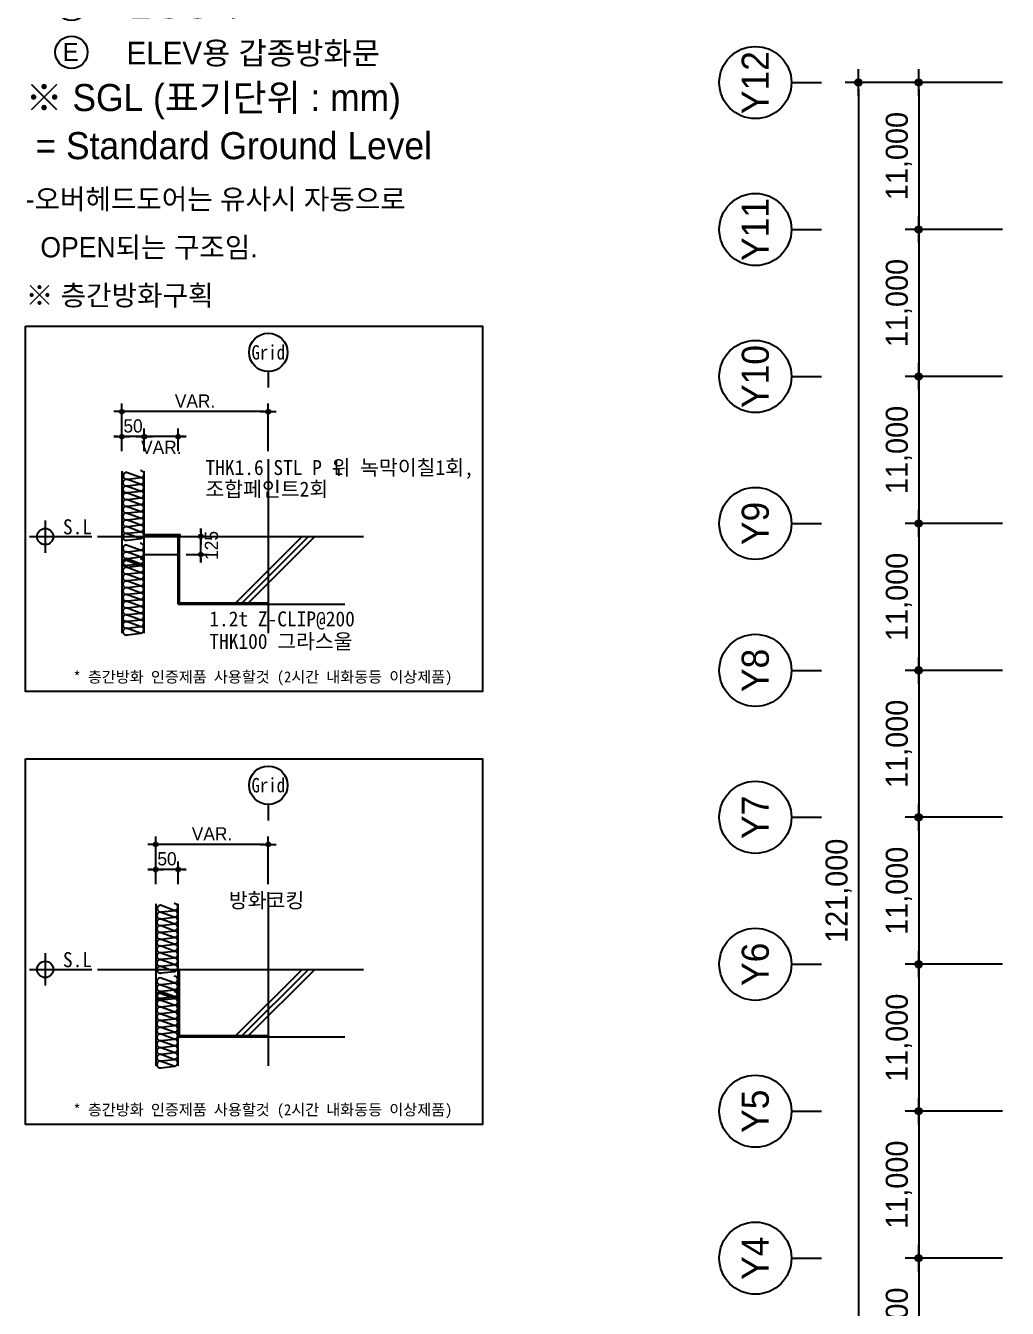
# Model space of a CAD drawing. Header units: millimetres. Extents: x 252828975 to 254701257, y 504285920 to 504535855.
# Drawn here: x 253911057 to 253984534, y 504379821 to 504475838 of the extents above; entities that cross this region are included whole.
import ezdxf
from ezdxf.enums import TextEntityAlignment as Align

# ---------------------------------------------------------------- set-up
doc = ezdxf.new("R2010")
doc.units = ezdxf.units.MM
doc.set_wipeout_variables(frame=1)
for name, color, linetype in [('4A.TEC DIM', 7, 'Continuous'), ('4A.TEC TEXT', 7, 'Continuous'), ('4A.TEC TEXT 2', 3, 'Continuous'), ('4A.TEC 심볼', 7, 'Continuous'), ('7ELE', 7, 'Continuous'), ('A-TEXT-3', 3, 'Continuous'), ('ALM', 4, 'Continuous'), ('AL몰딩', 4, 'Continuous'), ('COL', 8, 'Continuous'), ('DETL', 9, 'Continuous'), ('DIM', 7, 'Continuous'), ('ELE3', 8, 'Continuous'), ('GRID', 1, 'Continuous'), ('INSU', 8, 'Continuous'), ('SY', 1, 'Continuous'), ('SYMB', 7, 'Continuous'), ('WAL', 3, 'Continuous')]:
    doc.layers.add(name, color=color, linetype=linetype)
doc.styles.add('1', font='')
doc.styles.add('GHS', font='malgun.ttf')
doc.styles.add('나눔고딕', font='')
doc.styles.add('돋움', font='')
doc.styles.add('울릉도L', font='')
doc.styles.get('1').set_extended_font_data('DotumChe')
doc.styles.get('나눔고딕').set_extended_font_data('Dotum')
doc.styles.get('돋움').set_extended_font_data('Dotum')
doc.styles.get('울릉도L').set_extended_font_data('Dotum')
doc.dimstyles.new('DIM_200(외부치수)', dxfattribs={"dimscale": 200, "dimtxt": 3.3, "dimasz": 1, "dimexe": 2, "dimexo": 2, "dimgap": 1, "dimtad": 1, "dimdec": 0, "dimdsep": 46, "dimlunit": 6, "dimtxsty": '돋움', "dimblk1": 'DIMDOT', "dimblk2": 'DIMDOT', "dimsah": 1, "dimcen": 2.5, "dimdle": 1.5, "dimclrd": 1, "dimclre": 7, "dimclrt": 2, "dimadec": 0, "dimazin": 0, "dimtfac": 1, "dimtdec": 0, "dimtix": 1, "dimtmove": 2, "dimatfit": 3, "dimldrblk": 'DIMDOT', "dimfxl": 1, "dimtvp": 1, "dimtolj": 1, "dimtzin": 0, "dimarcsym": 0})
doc.dimstyles.new('DIM_600(외부치수)', dxfattribs={"dimscale": 400, "dimtxt": 3.3, "dimasz": 1, "dimexe": 2, "dimexo": 2, "dimgap": 1, "dimtad": 1, "dimdec": 0, "dimdsep": 46, "dimlunit": 6, "dimtxsty": '나눔고딕', "dimblk1": 'DIMDOT', "dimblk2": 'DIMDOT', "dimsah": 1, "dimcen": 2.5, "dimdle": 1.5, "dimclrd": 8, "dimclre": 8, "dimclrt": 3, "dimadec": 0, "dimazin": 0, "dimtfac": 1, "dimtdec": 0, "dimtix": 1, "dimtmove": 2, "dimatfit": 3, "dimldrblk": 'DIMDOT', "dimfxl": 1, "dimtvp": 1, "dimtolj": 1, "dimtzin": 0, "dimarcsym": 0})

# ---------------------------------------------------------------- blocks, each defined once
blk = doc.blocks.new('ccs122')
at = {"layer": '4A.TEC 심볼'}
blk.add_line((0, 8), (0, 3), dxfattribs=at)
blk.add_circle((0, 14), 6, dxfattribs=at)
at = {"layer": '4A.TEC TEXT 2', "color": 3, "style": 'GHS'}
blk.add_attdef('NO', text='', height=4.5, dxfattribs=at).set_placement((-0.01, 14.02), align=Align.MIDDLE_CENTER)
blk = doc.blocks.new('DIMDOT')
at = {"color": 0}
blk.add_line((-2, 0), (2, 0), dxfattribs=at)
for radius in [0.5, 0.25]:
    blk.add_circle((0, 0), radius, dxfattribs=at)
blk = doc.blocks.new('*D111')
at = {"layer": '4A.TEC DIM', "color": 8, "lineweight": -2, "transparency": 16777216}
for p, q in [((97105, -136937), (89832, -136937)), ((90832, -137437), (90832, -147437)), ((97105, -147937), (89832, -147937))]:
    blk.add_line(p, q, dxfattribs=at)
at = {"layer": 'Defpoints', "color": 0, "transparency": 16777216}
for p in [(98105, -136937), (90832, -147937), (98105, -147937)]:
    blk.add_point(p, dxfattribs=at)
at = {"layer": '4A.TEC DIM', "color": 8, "lineweight": -2, "transparency": 16777216, "xscale": 500, "yscale": 500, "zscale": 500}
for p, rotation in [((90832, -136937), 90), ((90832, -147937), 270)]:
    blk.add_blockref('DIMDOT', p, dxfattribs=dict(at, rotation=rotation))
at = {"layer": '4A.TEC DIM', "color": 3, "transparency": 16777216, "insert": (89347, -142437), "char_height": 1650, "attachment_point": 5, "rotation": 90, "style": '나눔고딕'}
blk.add_mtext('\\A1;11,000', dxfattribs=at)
blk = doc.blocks.new('*D112')
at = {"layer": '4A.TEC DIM', "color": 8, "lineweight": -2, "transparency": 16777216}
for p, q in [((97105, -92937), (85320, -92937)), ((86320, -93437), (86320, -213437)), ((97105, -213937), (85320, -213937))]:
    blk.add_line(p, q, dxfattribs=at)
at = {"layer": 'Defpoints', "color": 0, "transparency": 16777216}
for p in [(98105, -92937), (86320, -213937), (98105, -213937)]:
    blk.add_point(p, dxfattribs=at)
at = {"layer": '4A.TEC DIM', "color": 8, "lineweight": -2, "transparency": 16777216, "xscale": 500, "yscale": 500, "zscale": 500}
for p, rotation in [((86320, -92937), 90), ((86320, -213937), 270)]:
    blk.add_blockref('DIMDOT', p, dxfattribs=dict(at, rotation=rotation))
at = {"layer": '4A.TEC DIM', "color": 3, "transparency": 16777216, "insert": (84835, -153437), "char_height": 1650, "attachment_point": 5, "rotation": 90, "style": '나눔고딕'}
blk.add_mtext('\\A1;121,000', dxfattribs=at)
blk = doc.blocks.new('*D115')
at = {"layer": '4A.TEC DIM', "color": 8, "lineweight": -2, "transparency": 16777216}
for p, q in [((97105, -180937), (89832, -180937)), ((90832, -181437), (90832, -191437)), ((97105, -191937), (89832, -191937))]:
    blk.add_line(p, q, dxfattribs=at)
at = {"layer": 'Defpoints', "color": 0, "transparency": 16777216}
for p in [(98105, -180937), (90832, -191937), (98105, -191937)]:
    blk.add_point(p, dxfattribs=at)
at = {"layer": '4A.TEC DIM', "color": 8, "lineweight": -2, "transparency": 16777216, "xscale": 500, "yscale": 500, "zscale": 500}
for p, rotation in [((90832, -180937), 90), ((90832, -191937), 270)]:
    blk.add_blockref('DIMDOT', p, dxfattribs=dict(at, rotation=rotation))
at = {"layer": '4A.TEC DIM', "color": 3, "transparency": 16777216, "insert": (89347, -186437), "char_height": 1650, "attachment_point": 5, "rotation": 90, "style": '나눔고딕'}
blk.add_mtext('\\A1;11,000', dxfattribs=at)
blk = doc.blocks.new('*D116')
at = {"layer": '4A.TEC DIM', "color": 8, "lineweight": -2, "transparency": 16777216}
for p, q in [((97105, -169937), (89832, -169937)), ((90832, -170437), (90832, -180437)), ((97105, -180937), (89832, -180937))]:
    blk.add_line(p, q, dxfattribs=at)
at = {"layer": 'Defpoints', "color": 0, "transparency": 16777216}
for p in [(98105, -169937), (90832, -180937), (98105, -180937)]:
    blk.add_point(p, dxfattribs=at)
at = {"layer": '4A.TEC DIM', "color": 8, "lineweight": -2, "transparency": 16777216, "xscale": 500, "yscale": 500, "zscale": 500}
for p, rotation in [((90832, -169937), 90), ((90832, -180937), 270)]:
    blk.add_blockref('DIMDOT', p, dxfattribs=dict(at, rotation=rotation))
at = {"layer": '4A.TEC DIM', "color": 3, "transparency": 16777216, "insert": (89347, -175437), "char_height": 1650, "attachment_point": 5, "rotation": 90, "style": '나눔고딕'}
blk.add_mtext('\\A1;11,000', dxfattribs=at)
blk = doc.blocks.new('*D117')
at = {"layer": '4A.TEC DIM', "color": 8, "lineweight": -2, "transparency": 16777216}
for p, q in [((97105, -158937), (89832, -158937)), ((90832, -159437), (90832, -169437)), ((97105, -169937), (89832, -169937))]:
    blk.add_line(p, q, dxfattribs=at)
at = {"layer": 'Defpoints', "color": 0, "transparency": 16777216}
for p in [(98105, -158937), (90832, -169937), (98105, -169937)]:
    blk.add_point(p, dxfattribs=at)
at = {"layer": '4A.TEC DIM', "color": 8, "lineweight": -2, "transparency": 16777216, "xscale": 500, "yscale": 500, "zscale": 500}
for p, rotation in [((90832, -158937), 90), ((90832, -169937), 270)]:
    blk.add_blockref('DIMDOT', p, dxfattribs=dict(at, rotation=rotation))
at = {"layer": '4A.TEC DIM', "color": 3, "transparency": 16777216, "insert": (89347, -164437), "char_height": 1650, "attachment_point": 5, "rotation": 90, "style": '나눔고딕'}
blk.add_mtext('\\A1;11,000', dxfattribs=at)
blk = doc.blocks.new('*D118')
at = {"layer": '4A.TEC DIM', "color": 8, "lineweight": -2, "transparency": 16777216}
for p, q in [((97105, -147937), (89832, -147937)), ((90832, -148437), (90832, -158437)), ((97105, -158937), (89832, -158937))]:
    blk.add_line(p, q, dxfattribs=at)
at = {"layer": 'Defpoints', "color": 0, "transparency": 16777216}
for p in [(98105, -147937), (90832, -158937), (98105, -158937)]:
    blk.add_point(p, dxfattribs=at)
at = {"layer": '4A.TEC DIM', "color": 8, "lineweight": -2, "transparency": 16777216, "xscale": 500, "yscale": 500, "zscale": 500}
for p, rotation in [((90832, -147937), 90), ((90832, -158937), 270)]:
    blk.add_blockref('DIMDOT', p, dxfattribs=dict(at, rotation=rotation))
at = {"layer": '4A.TEC DIM', "color": 3, "transparency": 16777216, "insert": (89347, -153437), "char_height": 1650, "attachment_point": 5, "rotation": 90, "style": '나눔고딕'}
blk.add_mtext('\\A1;11,000', dxfattribs=at)
blk = doc.blocks.new('*D129')
at = {"layer": '4A.TEC DIM', "color": 8, "lineweight": -2, "transparency": 16777216}
for p, q in [((97105, -125937), (89832, -125937)), ((90832, -126437), (90832, -136437)), ((97105, -136937), (89832, -136937))]:
    blk.add_line(p, q, dxfattribs=at)
at = {"layer": 'Defpoints', "color": 0, "transparency": 16777216}
for p in [(98105, -125937), (90832, -136937), (98105, -136937)]:
    blk.add_point(p, dxfattribs=at)
at = {"layer": '4A.TEC DIM', "color": 8, "lineweight": -2, "transparency": 16777216, "xscale": 500, "yscale": 500, "zscale": 500}
for p, rotation in [((90832, -125937), 90), ((90832, -136937), 270)]:
    blk.add_blockref('DIMDOT', p, dxfattribs=dict(at, rotation=rotation))
at = {"layer": '4A.TEC DIM', "color": 3, "transparency": 16777216, "insert": (89347, -131437), "char_height": 1650, "attachment_point": 5, "rotation": 90, "style": '나눔고딕'}
blk.add_mtext('\\A1;11,000', dxfattribs=at)
blk = doc.blocks.new('*D130')
at = {"layer": '4A.TEC DIM', "color": 8, "lineweight": -2, "transparency": 16777216}
for p, q in [((97105, -114937), (89832, -114937)), ((90832, -115437), (90832, -125437)), ((97105, -125937), (89832, -125937))]:
    blk.add_line(p, q, dxfattribs=at)
at = {"layer": 'Defpoints', "color": 0, "transparency": 16777216}
for p in [(98105, -114937), (90832, -125937), (98105, -125937)]:
    blk.add_point(p, dxfattribs=at)
at = {"layer": '4A.TEC DIM', "color": 8, "lineweight": -2, "transparency": 16777216, "xscale": 500, "yscale": 500, "zscale": 500}
for p, rotation in [((90832, -114937), 90), ((90832, -125937), 270)]:
    blk.add_blockref('DIMDOT', p, dxfattribs=dict(at, rotation=rotation))
at = {"layer": '4A.TEC DIM', "color": 3, "transparency": 16777216, "insert": (89347, -120437), "char_height": 1650, "attachment_point": 5, "rotation": 90, "style": '나눔고딕'}
blk.add_mtext('\\A1;11,000', dxfattribs=at)
blk = doc.blocks.new('*D131')
at = {"layer": '4A.TEC DIM', "color": 8, "lineweight": -2, "transparency": 16777216}
for p, q in [((97105, -103937), (89832, -103937)), ((90832, -104437), (90832, -114437)), ((97105, -114937), (89832, -114937))]:
    blk.add_line(p, q, dxfattribs=at)
at = {"layer": 'Defpoints', "color": 0, "transparency": 16777216}
for p in [(98105, -103937), (90832, -114937), (98105, -114937)]:
    blk.add_point(p, dxfattribs=at)
at = {"layer": '4A.TEC DIM', "color": 8, "lineweight": -2, "transparency": 16777216, "xscale": 500, "yscale": 500, "zscale": 500}
for p, rotation in [((90832, -103937), 90), ((90832, -114937), 270)]:
    blk.add_blockref('DIMDOT', p, dxfattribs=dict(at, rotation=rotation))
at = {"layer": '4A.TEC DIM', "color": 3, "transparency": 16777216, "insert": (89347, -109437), "char_height": 1650, "attachment_point": 5, "rotation": 90, "style": '나눔고딕'}
blk.add_mtext('\\A1;11,000', dxfattribs=at)
blk = doc.blocks.new('*D132')
at = {"layer": '4A.TEC DIM', "color": 8, "lineweight": -2, "transparency": 16777216}
for p, q in [((97105, -92937), (89832, -92937)), ((90832, -93437), (90832, -103437)), ((97105, -103937), (89832, -103937))]:
    blk.add_line(p, q, dxfattribs=at)
at = {"layer": 'Defpoints', "color": 0, "transparency": 16777216}
for p in [(98105, -92937), (90832, -103937), (98105, -103937)]:
    blk.add_point(p, dxfattribs=at)
at = {"layer": '4A.TEC DIM', "color": 8, "lineweight": -2, "transparency": 16777216, "xscale": 500, "yscale": 500, "zscale": 500}
for p, rotation in [((90832, -92937), 90), ((90832, -103937), 270)]:
    blk.add_blockref('DIMDOT', p, dxfattribs=dict(at, rotation=rotation))
at = {"layer": '4A.TEC DIM', "color": 3, "transparency": 16777216, "insert": (89347, -98437), "char_height": 1650, "attachment_point": 5, "rotation": 90, "style": '나눔고딕'}
blk.add_mtext('\\A1;11,000', dxfattribs=at)
blk = doc.blocks.new('insul2')
blk.add_lwpolyline([(0.199, 0.194), (0.439, 0.844, 1.172784), (0.127, 0.794), (0.199, 0.164, 0.995634), (0.519, 0.194)], format="xyb")
blk = doc.blocks.new('*D162')
at = {"layer": 'COL', "color": 7, "lineweight": -2, "transparency": 16777216}
for p, q in [((253918254, 504443977), (253918254, 504447544)), ((253929218, 504443977), (253929218, 504447544))]:
    blk.add_line(p, q, dxfattribs=at)
at = {"layer": 'COL', "color": 1, "lineweight": -2, "transparency": 16777216}
blk.add_line((253928918, 504446944), (253918554, 504446944), dxfattribs=at)
at = {"layer": 'Defpoints', "color": 0, "transparency": 16777216}
for p in [(253918254, 504446944), (253918254, 504443377), (253929218, 504443377)]:
    blk.add_point(p, dxfattribs=at)
at = {"layer": 'COL', "color": 1, "lineweight": -2, "transparency": 16777216, "xscale": 300, "yscale": 300, "zscale": 300, "rotation": 180}
blk.add_blockref('DIMDOT', (253918254, 504446944), dxfattribs=at)
at = {"layer": 'COL', "color": 1, "lineweight": -2, "transparency": 16777216, "xscale": 300, "yscale": 300, "zscale": 300}
blk.add_blockref('DIMDOT', (253929218, 504446944), dxfattribs=at)
at = {"layer": 'COL', "color": 2, "transparency": 16777216, "insert": (253923736, 504447740), "char_height": 990, "attachment_point": 5, "style": '돋움'}
blk.add_mtext('\\A1;VAR.', dxfattribs=at)
blk = doc.blocks.new('*D163')
at = {"layer": 'COL', "color": 7, "lineweight": -2, "transparency": 16777216}
for p, q in [((253918254, 504443977), (253918254, 504445672)), ((253919939, 504443977), (253919939, 504445672))]:
    blk.add_line(p, q, dxfattribs=at)
at = {"layer": 'COL', "color": 1, "lineweight": -2, "transparency": 16777216}
for p, q in [((253917954, 504445072), (253917654, 504445072)), ((253919939, 504445072), (253918254, 504445072)), ((253920239, 504445072), (253920539, 504445072))]:
    blk.add_line(p, q, dxfattribs=at)
at = {"layer": 'Defpoints', "color": 0, "transparency": 16777216}
for p in [(253918254, 504445072), (253918254, 504443377), (253919939, 504443377)]:
    blk.add_point(p, dxfattribs=at)
at = {"layer": 'COL', "color": 1, "lineweight": -2, "transparency": 16777216, "xscale": 300, "yscale": 300, "zscale": 300}
blk.add_blockref('DIMDOT', (253918254, 504445072), dxfattribs=at)
at = {"layer": 'COL', "color": 1, "lineweight": -2, "transparency": 16777216, "xscale": 300, "yscale": 300, "zscale": 300, "rotation": 180}
blk.add_blockref('DIMDOT', (253919939, 504445072), dxfattribs=at)
at = {"layer": 'COL', "color": 2, "transparency": 16777216, "insert": (253919096, 504445868), "char_height": 990, "attachment_point": 5, "style": '돋움'}
blk.add_mtext('\\A1;50', dxfattribs=at)
blk = doc.blocks.new('*D164')
at = {"layer": 'COL', "color": 7, "lineweight": -2, "transparency": 16777216}
for p, q in [((253919939, 504443977), (253919939, 504445672)), ((253922477, 504443977), (253922477, 504445672))]:
    blk.add_line(p, q, dxfattribs=at)
at = {"layer": 'COL', "color": 1, "lineweight": -2, "transparency": 16777216}
for p, q in [((253919639, 504445072), (253919339, 504445072)), ((253922477, 504445072), (253919939, 504445072)), ((253922777, 504445072), (253923077, 504445072))]:
    blk.add_line(p, q, dxfattribs=at)
at = {"layer": 'Defpoints', "color": 0, "transparency": 16777216}
for p in [(253919939, 504445072), (253919939, 504443377), (253922477, 504443377)]:
    blk.add_point(p, dxfattribs=at)
at = {"layer": 'COL', "color": 1, "lineweight": -2, "transparency": 16777216, "xscale": 300, "yscale": 300, "zscale": 300}
blk.add_blockref('DIMDOT', (253919939, 504445072), dxfattribs=at)
at = {"layer": 'COL', "color": 1, "lineweight": -2, "transparency": 16777216, "xscale": 300, "yscale": 300, "zscale": 300, "rotation": 180}
blk.add_blockref('DIMDOT', (253922477, 504445072), dxfattribs=at)
at = {"layer": 'COL', "color": 2, "transparency": 16777216, "insert": (253921208, 504444276), "char_height": 990, "attachment_point": 5, "style": '돋움'}
blk.add_mtext('\\A1;VAR.', dxfattribs=at)
blk = doc.blocks.new('*D165')
at = {"layer": 'COL', "color": 1, "lineweight": -2, "transparency": 16777216}
for p, q in [((253924172, 504437907), (253924172, 504438207)), ((253924172, 504436246), (253924172, 504437607)), ((253924172, 504435946), (253924172, 504435646))]:
    blk.add_line(p, q, dxfattribs=at)
at = {"layer": 'COL', "color": 7, "lineweight": -2, "transparency": 16777216}
for p, q in [((253923077, 504437607), (253924772, 504437607)), ((253923077, 504436246), (253924772, 504436246))]:
    blk.add_line(p, q, dxfattribs=at)
at = {"layer": 'Defpoints', "color": 0, "transparency": 16777216}
for p in [(253922477, 504437607), (253924172, 504437607), (253922477, 504436246)]:
    blk.add_point(p, dxfattribs=at)
at = {"layer": 'COL', "color": 1, "lineweight": -2, "transparency": 16777216, "xscale": 300, "yscale": 300, "zscale": 300}
for p, rotation in [((253924172, 504437607), 270), ((253924172, 504436246), 90)]:
    blk.add_blockref('DIMDOT', p, dxfattribs=dict(at, rotation=rotation))
at = {"layer": 'COL', "color": 2, "transparency": 16777216, "insert": (253924968, 504436927), "char_height": 990, "attachment_point": 5, "rotation": 90, "style": '돋움'}
blk.add_mtext('\\A1;125', dxfattribs=at)
blk = doc.blocks.new('*D166')
at = {"layer": 'COL', "color": 7, "lineweight": -2, "transparency": 16777216}
for p, q in [((253920792, 504411577), (253920792, 504415144)), ((253929218, 504411577), (253929218, 504415144))]:
    blk.add_line(p, q, dxfattribs=at)
at = {"layer": 'COL', "color": 1, "lineweight": -2, "transparency": 16777216}
blk.add_line((253928918, 504414544), (253921092, 504414544), dxfattribs=at)
at = {"layer": 'Defpoints', "color": 0, "transparency": 16777216}
for p in [(253920792, 504414544), (253920792, 504410977), (253929218, 504410977)]:
    blk.add_point(p, dxfattribs=at)
at = {"layer": 'COL', "color": 1, "lineweight": -2, "transparency": 16777216, "xscale": 300, "yscale": 300, "zscale": 300, "rotation": 180}
blk.add_blockref('DIMDOT', (253920792, 504414544), dxfattribs=at)
at = {"layer": 'COL', "color": 1, "lineweight": -2, "transparency": 16777216, "xscale": 300, "yscale": 300, "zscale": 300}
blk.add_blockref('DIMDOT', (253929218, 504414544), dxfattribs=at)
at = {"layer": 'COL', "color": 2, "transparency": 16777216, "insert": (253925005, 504415340), "char_height": 990, "attachment_point": 5, "style": '돋움'}
blk.add_mtext('\\A1;VAR.', dxfattribs=at)
blk = doc.blocks.new('*D167')
at = {"layer": 'COL', "color": 1, "lineweight": -2, "transparency": 16777216}
for p, q in [((253920492, 504412672), (253920192, 504412672)), ((253922477, 504412672), (253920792, 504412672)), ((253922777, 504412672), (253923077, 504412672))]:
    blk.add_line(p, q, dxfattribs=at)
at = {"layer": 'COL', "color": 7, "lineweight": -2, "transparency": 16777216}
for p, q in [((253920792, 504411577), (253920792, 504413272)), ((253922477, 504411577), (253922477, 504413272))]:
    blk.add_line(p, q, dxfattribs=at)
at = {"layer": 'Defpoints', "color": 0, "transparency": 16777216}
for p in [(253920792, 504412672), (253920792, 504410977), (253922477, 504410977)]:
    blk.add_point(p, dxfattribs=at)
at = {"layer": 'COL', "color": 1, "lineweight": -2, "transparency": 16777216, "xscale": 300, "yscale": 300, "zscale": 300}
blk.add_blockref('DIMDOT', (253920792, 504412672), dxfattribs=at)
at = {"layer": 'COL', "color": 1, "lineweight": -2, "transparency": 16777216, "xscale": 300, "yscale": 300, "zscale": 300, "rotation": 180}
blk.add_blockref('DIMDOT', (253922477, 504412672), dxfattribs=at)
at = {"layer": 'COL', "color": 2, "transparency": 16777216, "insert": (253921635, 504413468), "char_height": 990, "attachment_point": 5, "style": '돋움'}
blk.add_mtext('\\A1;50', dxfattribs=at)
blk = doc.blocks.new('zw$57BF')
at = {"layer": '4A.TEC 심볼'}
for points in [[(-38067, 241824), (-41030, 241824, 1), (-41030, 239642), (-38067, 239642, 1)], [(-38067, 238224), (-41030, 238224, 1), (-41030, 236042), (-38067, 236042, 1)], [(-38067, 234624), (-41030, 234624, 1), (-41030, 232442), (-38067, 232442, 1)], [(-38067, 231024), (-41030, 231024, 1), (-41030, 228842), (-38067, 228842, 1)], [(-38067, 227424), (-41030, 227424, 1), (-41030, 225242), (-38067, 225242, 1)], [(-38067, 223824), (-41030, 223824, 1), (-41030, 221642), (-38067, 221642, 1)], [(-38067, 220224), (-41030, 220224, 1), (-41030, 218042), (-38067, 218042, 1)], [(-38067, 216624), (-41030, 216624, 1), (-41030, 214442), (-38067, 214442, 1)], [(-38067, 213024), (-41030, 213024, 1), (-41030, 210842), (-38067, 210842, 1)], [(-38067, 209424), (-41030, 209424, 1), (-41030, 207242), (-38067, 207242, 1)], [(-38067, 202224), (-41030, 202224, 1), (-41030, 200042), (-38067, 200042, 1)], [(-38067, 195024), (-41030, 195024, 1), (-41030, 192842), (-38067, 192842, 1)]]:
    blk.add_lwpolyline(points, format="xyb", close=True, dxfattribs=at)
for centre in [(-39549, 244333), (-39549, 190333), (-39549, 186733)]:
    blk.add_circle(centre, 1212, dxfattribs=at)
at = {"layer": '4A.TEC TEXT', "style": '돋움'}
for s, p in [('C', (-39605, 244351)), ('갑', (-39605, 190351)), ('E', (-39605, 186751))]:
    blk.add_text(s, height=1350, dxfattribs=at).set_placement(p, align=Align.MIDDLE_CENTER)
for s, height, p in [('0.5B', 1125, (-39487, 240716)), ('1.0B', 1125, (-39487, 237116)), ('1.5B', 1125, (-39487, 233516)), ('6" B', 1125, (-39487, 229916)), ('8" B', 1125, (-39487, 226316)), ('UT50', 900, (-39594, 222716)), ('UT125', 900, (-39594, 219116)), ('UT150', 900, (-39594, 215516)), ('US50', 900, (-39594, 211916)), ('GW75', 900, (-39487, 208316)), ('GW125', 900, (-39487, 201116)), ('FSS', 1125, (-39487, 193916))]:
    blk.add_text(s, height=height, dxfattribs=at).set_placement(p, align=Align.MIDDLE)
at = {"layer": '4A.TEC TEXT 2', "color": 3, "style": '나눔고딕'}
for s, height, p in [('※ REGEND', 1687.5, (-42975, 246522)), ('철근콘크리트', 1687.5, (-35415, 242922)), ('0.5B 시멘트벽돌', 1687.5, (-35415, 239322)), ('1.0B 시멘트벽돌', 1687.5, (-35415, 235722)), ('1.5B 시멘트벽돌', 1687.5, (-35415, 232122)), ('6인치 보강블럭', 1687.5, (-35415, 228522)), ('8인치 보강블럭', 1687.5, (-35415, 224922)), ('THK75 그라스울판넬', 1687.5, (-35415, 206922)), ('(준불연, 내화0.5시간, 48K 이상)', 1350, (-35919, 204291)), ('THK125 그라스울판넬', 1687.5, (-35415, 199722)), ('(준불연, 내화1시간, 48K 이상)', 1350, (-35919, 197091)), ('방화스크린셔터', 1687.5, (-35415, 192522)), ('갑종방화문', 1687.5, (-35415, 188922)), ('ELEV용 갑종방화문', 1687.5, (-35415, 185322)), ('※ SGL (표기단위 : mm)', 2025, (-42975, 181722)), (' = Standard Ground Level', 2025, (-42975, 178122))]:
    blk.add_text(s, height=height, dxfattribs=at).set_placement(p, align=Align.BOTTOM_LEFT)
at = {"layer": '4A.TEC TEXT 2', "color": 3, "style": '나눔고딕', "width": 0.8}
for s, p in [('THK50 우레탄판넬(준불연)', (-35415, 221322)), ('THK125 우레탄판넬(준불연)', (-35415, 217722)), ('THK150 우레탄판넬(준불연)', (-35415, 214122)), ('THK50 우레탄스프레이(준불연)', (-35415, 210522))]:
    blk.add_text(s, height=1687.5, dxfattribs=at).set_placement(p, align=Align.BOTTOM_LEFT)
blk = doc.blocks.new('dwgFD3B')
at = {"layer": '4A.TEC 심볼'}
ref = blk.add_blockref('ccs122', (84908.16, -92936.83, -0.45), dxfattribs=dict(at, xscale=449.999997974715, yscale=449.999997974715, zscale=449.999997974715, rotation=90))
ref.add_attrib('NO', 'Y12', dxfattribs={"layer": '0', "color": 3, "height": 2025, "rotation": 90, "style": '울릉도L'}).set_placement((78600.1, -92939.61, -0.45), align=Align.MIDDLE_CENTER)
ref = blk.add_blockref('ccs122', (84908.16, -103936.83, -0.45), dxfattribs=dict(at, xscale=449.999997974715, yscale=449.999997974715, zscale=449.999997974715, rotation=90))
ref.add_attrib('NO', 'Y11', dxfattribs={"layer": '0', "color": 3, "height": 2025, "rotation": 90, "style": '울릉도L'}).set_placement((78600.1, -103939.61, -0.45), align=Align.MIDDLE_CENTER)
ref = blk.add_blockref('ccs122', (84908.16, -114936.83, -0.45), dxfattribs=dict(at, xscale=449.999997974715, yscale=449.999997974715, zscale=449.999997974715, rotation=90))
ref.add_attrib('NO', 'Y10', dxfattribs={"layer": '0', "color": 3, "height": 2025, "rotation": 90, "style": '울릉도L'}).set_placement((78600.1, -114939.61, -0.45), align=Align.MIDDLE_CENTER)
ref = blk.add_blockref('ccs122', (84908.16, -125936.83, -0.45), dxfattribs=dict(at, xscale=449.999997974715, yscale=449.999997974715, zscale=449.999997974715, rotation=90))
ref.add_attrib('NO', 'Y9', dxfattribs={"layer": '0', "color": 3, "height": 2025, "rotation": 90, "style": '울릉도L'}).set_placement((78600.1, -125939.61, -0.45), align=Align.MIDDLE_CENTER)
ref = blk.add_blockref('ccs122', (84908.16, -136936.83, -0.45), dxfattribs=dict(at, xscale=449.999997974715, yscale=449.999997974715, zscale=449.999997974715, rotation=90))
ref.add_attrib('NO', 'Y8', dxfattribs={"layer": '0', "color": 3, "height": 2025, "rotation": 90, "style": '울릉도L'}).set_placement((78600.1, -136939.61, -0.45), align=Align.MIDDLE_CENTER)
ref = blk.add_blockref('ccs122', (84908.16, -147936.83, -0.45), dxfattribs=dict(at, xscale=449.999997974715, yscale=449.999997974715, zscale=449.999997974715, rotation=90))
ref.add_attrib('NO', 'Y7', dxfattribs={"layer": '0', "color": 3, "height": 2025, "rotation": 90, "style": '울릉도L'}).set_placement((78600.1, -147939.61, -0.45), align=Align.MIDDLE_CENTER)
ref = blk.add_blockref('ccs122', (84908.16, -158936.83, -0.45), dxfattribs=dict(at, xscale=449.999997974715, yscale=449.999997974715, zscale=449.999997974715, rotation=90))
ref.add_attrib('NO', 'Y6', dxfattribs={"layer": '0', "color": 3, "height": 2025, "rotation": 90, "style": '울릉도L'}).set_placement((78600.1, -158939.61, -0.45), align=Align.MIDDLE_CENTER)
ref = blk.add_blockref('ccs122', (84908.16, -169936.83, -0.45), dxfattribs=dict(at, xscale=449.999997974715, yscale=449.999997974715, zscale=449.999997974715, rotation=90))
ref.add_attrib('NO', 'Y5', dxfattribs={"layer": '0', "color": 3, "height": 2025, "rotation": 90, "style": '울릉도L'}).set_placement((78600.1, -169939.61, -0.45), align=Align.MIDDLE_CENTER)
ref = blk.add_blockref('ccs122', (84908.16, -180936.83, -0.45), dxfattribs=dict(at, xscale=449.999997974715, yscale=449.999997974715, zscale=449.999997974715, rotation=90))
ref.add_attrib('NO', 'Y4', dxfattribs={"layer": '0', "color": 3, "height": 2025, "rotation": 90, "style": '울릉도L'}).set_placement((78600.1, -180939.61, -0.45), align=Align.MIDDLE_CENTER)
at = {"layer": '4A.TEC DIM'}
for base, p1, p2, picture, middle in [((86320.13, -213936.83, -0.45), (98105, -92936.83, -0.45), (98104.99, -213936.83, -0.45), '*D112', (84835.06, -153436.83, -0.45)), ((90831.58, -103936.83, -0.45), (98105, -92936.83, -0.45), (98105, -103936.83, -0.45), '*D132', (89346.5, -98436.83, -0.45)), ((90831.58, -114936.83, -0.45), (98105, -103936.83, -0.45), (98105, -114936.83, -0.45), '*D131', (89346.5, -109436.83, -0.45)), ((90831.58, -125936.83, -0.45), (98105, -114936.83, -0.45), (98105, -125936.83, -0.45), '*D130', (89346.5, -120436.83, -0.45)), ((90831.58, -136936.83, -0.45), (98105, -125936.83, -0.45), (98105, -136936.83, -0.45), '*D129', (89346.5, -131436.83, -0.45)), ((90831.58, -147936.83, -0.45), (98105, -136936.83, -0.45), (98105, -147936.83, -0.45), '*D111', (89346.5, -142436.83, -0.45)), ((90831.58, -158936.83, -0.45), (98105, -147936.83, -0.45), (98105, -158936.83, -0.45), '*D118', (89346.51, -153436.83, -0.45)), ((90831.58, -169936.83, -0.45), (98105, -158936.83, -0.45), (98105, -169936.83, -0.45), '*D117', (89346.51, -164436.83, -0.45)), ((90831.58, -180936.83, -0.45), (98105, -169936.83, -0.45), (98105, -180936.83, -0.45), '*D116', (89346.51, -175436.83, -0.45)), ((90831.58, -191936.83, -0.45), (98105, -180936.83, -0.45), (98104.99, -191936.83, -0.45), '*D115', (89346.5, -186436.83, -0.45))]:
    dim = blk.add_linear_dim(base=base, p1=p1, p2=p2, angle=90, dimstyle='DIM_600(외부치수)', override={"dimscale": 500, "dimdec": 1, "dimblk1": 'DIMDOT', "dimblk2": 'DIMDOT'}, dxfattribs=at)
    dim.commit()
    dim.dimension.update_dxf_attribs({"geometry": picture, "text_midpoint": middle})

msp = doc.modelspace()

# ---------------------------------------------------------------- hatches: boundary and pattern name
at = {"layer": 'ELE3'}
h = msp.add_hatch(dxfattribs=at)
h.set_pattern_fill('CORK', color=256, scale=7.932127, style=0)
h.set_pattern_definition([(0, (253418341.362, 504438323.024), (0, 25.1845039), []), (135, (253418353.954, 504438310.43), (-50.36903, -50.36903), [35.616282, -35.616282]), (135, (253418360.25, 504438310.43), (-50.36903, -50.36903), [35.616282, -35.616282]), (135, (253418366.55, 504438310.43), (-50.36903, -50.36903), [35.616282, -35.616282])])
h.paths.add_polyline_path([(253919938.97, 504436246.16), (253922477.23, 504436246.16), (253922477.23, 504437593.82), (253919938.97, 504437593.82)])

# ---------------------------------------------------------------- linework, layer by layer
at = {"layer": 'SYMB'}
for points in [[(253911912.67, 504437593.82, 3332.88), (253912519.38, 504438200.53, 3332.88), (253911921.94, 504437700.88, 3332.88), (253912413.84, 504438191.03, 3332.88)], [(253912519.38, 504438200.53, 3332.88), (253911912.67, 504437593.82, 3332.88), (253912519.38, 504437593.82, 3332.88)], [(253911921.94, 504437700.88, 3332.88), (253912413.84, 504438191.03, 3332.88), (253911949.16, 504437803.97, 3332.88), (253912312.09, 504438163.8, 3332.88)], [(253911921.94, 504437700.88, 3332.88), (253912413.84, 504438191.03, 3332.88), (253911949.16, 504437803.97, 3332.88), (253912312.09, 504438163.8, 3332.88)], [(253911949.16, 504437803.97, 3332.88), (253912312.09, 504438163.8, 3332.88), (253911997.12, 504437903.81, 3332.88), (253912213.58, 504438117.12, 3332.88)], [(253912519.38, 504436987.1, 3332.88), (253913126.1, 504437593.82, 3332.88), (253912626.45, 504436996.38, 3332.88), (253913116.59, 504437488.27, 3332.88)], [(253913126.1, 504437593.82, 3332.88), (253912519.38, 504437593.82, 3332.88), (253912519.38, 504436987.1, 3332.88)], [(253912519.38, 504436987.1, 3332.88), (253913126.1, 504437593.82, 3332.88), (253912626.45, 504436996.38, 3332.88), (253913116.59, 504437488.27, 3332.88)], [(253913126.1, 504437593.82, 3332.88), (253912519.38, 504437593.82, 3332.88), (253912519.38, 504436987.1, 3332.88)], [(253912626.45, 504436996.38, 3332.88), (253913116.59, 504437488.27, 3332.88), (253912729.53, 504437023.6, 3332.88), (253913089.36, 504437386.52, 3332.88)], [(253912626.45, 504436996.38, 3332.88), (253913116.59, 504437488.27, 3332.88), (253912729.53, 504437023.6, 3332.88), (253913089.36, 504437386.52, 3332.88)], [(253912729.53, 504437023.6, 3332.88), (253913089.36, 504437386.52, 3332.88), (253912829.38, 504437071.56, 3332.88), (253913042.68, 504437288.02, 3332.88)], [(253912729.53, 504437023.6, 3332.88), (253913089.36, 504437386.52, 3332.88), (253912829.38, 504437071.56, 3332.88), (253913042.68, 504437288.02, 3332.88)], [(253912829.38, 504437071.56, 3332.88), (253913042.68, 504437288.02, 3332.88), (253912909.12, 504437127.94, 3332.88), (253912984.98, 504437204.41, 3332.88)], [(253912829.38, 504437071.56, 3332.88), (253913042.68, 504437288.02, 3332.88), (253912909.12, 504437127.94, 3332.88), (253912984.98, 504437204.41, 3332.88)], [(253911912.67, 504405193.82, 3332.88), (253912519.38, 504405800.53, 3332.88), (253911921.94, 504405300.88, 3332.88), (253912413.84, 504405791.03, 3332.88)], [(253912519.38, 504405800.53, 3332.88), (253911912.67, 504405193.82, 3332.88), (253912519.38, 504405193.82, 3332.88)], [(253911921.94, 504405300.88, 3332.88), (253912413.84, 504405791.03, 3332.88), (253911949.16, 504405403.97, 3332.88), (253912312.09, 504405763.8, 3332.88)], [(253911921.94, 504405300.88, 3332.88), (253912413.84, 504405791.03, 3332.88), (253911949.16, 504405403.97, 3332.88), (253912312.09, 504405763.8, 3332.88)], [(253911949.16, 504405403.97, 3332.88), (253912312.09, 504405763.8, 3332.88), (253911997.12, 504405503.81, 3332.88), (253912213.58, 504405717.12, 3332.88)], [(253912519.38, 504404587.1, 3332.88), (253913126.09, 504405193.82, 3332.88), (253912626.44, 504404596.38, 3332.88), (253913116.59, 504405088.27, 3332.88)], [(253913126.09, 504405193.82, 3332.88), (253912519.38, 504405193.82, 3332.88), (253912519.38, 504404587.1, 3332.88)], [(253912519.38, 504404587.1, 3332.88), (253913126.09, 504405193.82, 3332.88), (253912626.44, 504404596.38, 3332.88), (253913116.59, 504405088.27, 3332.88)], [(253913126.09, 504405193.82, 3332.88), (253912519.38, 504405193.82, 3332.88), (253912519.38, 504404587.1, 3332.88)], [(253912626.44, 504404596.38, 3332.88), (253913116.59, 504405088.27, 3332.88), (253912729.53, 504404623.6, 3332.88), (253913089.36, 504404986.52, 3332.88)], [(253912626.44, 504404596.38, 3332.88), (253913116.59, 504405088.27, 3332.88), (253912729.53, 504404623.6, 3332.88), (253913089.36, 504404986.52, 3332.88)], [(253912729.53, 504404623.6, 3332.88), (253913089.36, 504404986.52, 3332.88), (253912829.38, 504404671.56, 3332.88), (253913042.68, 504404888.02, 3332.88)], [(253912729.53, 504404623.6, 3332.88), (253913089.36, 504404986.52, 3332.88), (253912829.38, 504404671.56, 3332.88), (253913042.68, 504404888.02, 3332.88)], [(253912829.38, 504404671.56, 3332.88), (253913042.68, 504404888.02, 3332.88), (253912909.12, 504404727.94, 3332.88), (253912984.98, 504404804.41, 3332.88)], [(253912829.38, 504404671.56, 3332.88), (253913042.68, 504404888.02, 3332.88), (253912909.12, 504404727.94, 3332.88), (253912984.98, 504404804.41, 3332.88)]]:
    msp.add_solid(points, dxfattribs=at)

# ---------------------------------------------------------------- block references
for name, p in [('zw$57BF', (253954032, 504287113.54, 3332.88)), ('dwgFD3B', (253887066.54, 504564514.16, 3333.33))]:
    msp.add_blockref(name, p)

# ---------------------------------------------------------------- texts
at = {"layer": '4A.TEC TEXT 2', "color": 3, "style": '나눔고딕'}
for s, p in [('-오버헤드도어는 유사시 자동으로 ', (253911057, 504461635.68, 3332.88)), ('  OPEN되는 구조임.', (253911057, 504458035.68, 3332.88)), ('※ 층간방화구획', (253911057, 504454435.68, 3332.88))]:
    msp.add_text(s, height=1518.75, dxfattribs=at).set_placement(p, align=Align.BOTTOM_LEFT)

# ---------------------------------------------------------------- next in the draw order: wipeouts: each hides what was drawn before it
at = {"ltscale": 2}
for points in [[(253911057, 504453343.54), (253945257, 504453343.54), (253945257, 504425994.44), (253911057, 504425994.44)], [(253911057, 504420943.54), (253945257, 504420943.54), (253945257, 504393594.44), (253911057, 504393594.44)]]:
    msp.add_wipeout(points, dxfattribs=at).translate(0, 0, 3332.88)

# ---------------------------------------------------------------- next in the draw order: linework, layer by layer
at = {"color": 9, "elevation": 3332.88}
msp.add_lwpolyline([(253922477.23, 504437593.82), (253922609.43, 504437593.82), (253922609.43, 504437721.2), (253919938.97, 504437721.2), (253919938.97, 504437593.82), (253920071.17, 504437593.82), (253920071.17, 504437607.04), (253919952.19, 504437607.04), (253919952.19, 504437707.98), (253922596.21, 504437707.98), (253922596.21, 504437607.04), (253922477.23, 504437607.04), (253922477.23, 504437593.82)], dxfattribs=at)
at = {"layer": '7ELE'}
msp.add_line((253922477.23, 504436238.23, 3332.88), (253919939.3, 504436238.23, 3332.88), dxfattribs=at)
at = {"layer": 'ALM', "elevation": 3332.88}
msp.add_lwpolyline([(253919940.76, 504437532.86), (253919955.17, 504437516.32), (253919955.17, 504437582.49), (253919940.76, 504437565.94)], dxfattribs=at)
at = {"layer": 'AL몰딩', "const_width": 15.86, "elevation": 3332.88}
msp.add_lwpolyline([(253922477.23, 504437593.82), (253922477.23, 504436246.16), (253919938.97, 504436246.16), (253919938.97, 504437593.82)], dxfattribs=at)
at = {"layer": 'DETL', "color": 9}
for p, q in [((253919938.94, 504432537.87, 3332.88), (253919938.94, 504437254.02, 3332.88)), ((253919938.94, 504432537.87, 3332.88), (253919938.94, 504437254.02, 3332.88)), ((253922578.35, 504432638.99, 3332.88), (253922578.35, 504437593.82, 3332.88)), ((253922578.35, 504432638.99, 3332.88), (253922578.35, 504437593.82, 3332.88)), ((253926694.41, 504432537.87, 3332.88), (253931750.36, 504437593.82, 3332.88)), ((253927171.09, 504432537.87, 3332.88), (253932227.04, 504437593.82, 3332.88)), ((253927647.77, 504432537.87, 3332.88), (253932703.72, 504437593.82, 3332.88)), ((253922578.35, 504432638.99, 3332.88), (253929218.5, 504432638.99, 3332.88)), ((253929218.5, 504432537.87, 3332.88), (253929218.5, 504432638.99, 3332.88)), ((253922578.35, 504400238.99, 3332.88), (253922578.35, 504405193.82, 3332.88)), ((253922578.35, 504400238.99, 3332.88), (253922578.35, 504405193.82, 3332.88)), ((253926694.41, 504400137.87, 3332.88), (253931750.36, 504405193.82, 3332.88)), ((253927171.09, 504400137.87, 3332.88), (253932227.04, 504405193.82, 3332.88)), ((253927647.77, 504400137.87, 3332.88), (253932703.72, 504405193.82, 3332.88)), ((253922477.2, 504400137.87, 3332.88), (253922477.2, 504404854.02, 3332.88)), ((253922477.2, 504400137.87, 3332.88), (253922477.2, 504404854.02, 3332.88)), ((253922578.35, 504400238.99, 3332.88), (253929218.49, 504400238.99, 3332.88)), ((253929218.49, 504400137.87, 3332.88), (253929218.49, 504400238.99, 3332.88))]:
    msp.add_line(p, q, dxfattribs=at)
at = {"layer": 'DETL', "color": 2}
for p, q in [((253922477.23, 504437593.82, 3332.88), (253934954.94, 504437593.82, 3332.88)), ((253922477.23, 504432537.87, 3332.88), (253922477.23, 504437593.82, 3332.88)), ((253922477.23, 504432537.87, 3332.88), (253934954.94, 504432537.87, 3332.88)), ((253922477.23, 504405193.82, 3332.88), (253934954.94, 504405193.82, 3332.88)), ((253922477.23, 504400137.87, 3332.88), (253922477.23, 504405193.82, 3332.88)), ((253922477.23, 504400137.87, 3332.88), (253934954.94, 504400137.87, 3332.88))]:
    msp.add_line(p, q, dxfattribs=at)
at = {"layer": 'DETL', "color": 3, "elevation": 3332.88}
for points in [[(253918253.64, 504442490.88), (253918253.64, 504430365.79)], [(253918280.61, 504430365.79), (253918280.61, 504442490.88)], [(253919912.01, 504442490.88), (253919912.01, 504430365.79)], [(253919938.97, 504430365.79), (253919938.97, 504442490.88)], [(253920791.9, 504410090.88), (253920791.9, 504397965.79)], [(253920818.87, 504397965.79), (253920818.87, 504410090.88)], [(253922450.26, 504410090.88), (253922450.26, 504397965.79)], [(253922477.23, 504397965.79), (253922477.23, 504410090.88)]]:
    msp.add_lwpolyline(points, dxfattribs=at)
at = {"layer": 'GRID'}
for p, q in [((253929218.5, 504443377.24, 3332.88), (253929218.5, 504430365.79, 3332.88)), ((253916426.71, 504437593.82, 3332.88), (253936352.58, 504437593.82, 3332.88)), ((253929218.49, 504410977.24, 3332.88), (253929218.49, 504397965.79, 3332.88)), ((253916426.71, 504405193.82, 3332.88), (253936352.58, 504405193.82, 3332.88))]:
    msp.add_line(p, q, dxfattribs=at)
at = {"layer": 'SY', "lineweight": 50, "elevation": 3332.88}
for points in [[(253920810.95, 504437626.01, 0, 168.53, 0), (253920968.92, 504438106.29, 0, 0, 0), (253922587.76, 504442778.03, 0, 0, 0), (253923921.81, 504442778.03, 0, 0, 0)], [(253920810.95, 504437626.01, 0, 168.53, 0), (253920968.92, 504438106.29, 0, 0, 0), (253922587.76, 504442778.03, 0, 0, 0), (253923921.81, 504442778.03, 0, 0, 0)], [(253922205.68, 504437341.49, 0, 168.53, 0), (253922363.64, 504437821.78, 0, 0, 0), (253922971.09, 504439597.12, 0, 0, 0), (253924305.13, 504439597.12, 0, 0, 0)], [(253922205.68, 504437341.49, 0, 168.53, 0), (253922363.64, 504437821.78, 0, 0, 0), (253922971.09, 504439597.12, 0, 0, 0), (253924305.13, 504439597.12, 0, 0, 0)], [(253920766.01, 504436175.19, 0, 168.53, 0), (253920766.01, 504435720.95, 0, 0, 0), (253920766.01, 504429725.06, 0, 0, 0), (253923880.49, 504429725.06, 0, 0, 0)], [(253921631.84, 504436175.19, 0, 168.53, 0), (253921631.84, 504435720.95, 0, 0, 0), (253921631.84, 504431344.57, 0, 0, 0), (253923880.49, 504431344.57, 0, 0, 0)], [(253922560.28, 504405226.01, 0, 168.53, 0), (253922718.25, 504405706.29, 0, 0, 0), (253924337.09, 504410378.03, 0, 0, 0), (253925671.13, 504410378.03, 0, 0, 0)]]:
    msp.add_lwpolyline(points, format="xyseb", dxfattribs=at)
at = {"layer": 'SYMB'}
for p, q in [((253912519.38, 504438807.24, 3332.88), (253912519.38, 504436380.39, 3332.88)), ((253911350.37, 504437593.82, 3332.88), (253916010.91, 504437593.82, 3332.88)), ((253912519.38, 504406407.24, 3332.88), (253912519.38, 504403980.39, 3332.88)), ((253911350.37, 504405193.82, 3332.88), (253916010.91, 504405193.82, 3332.88))]:
    msp.add_line(p, q, dxfattribs=at)
for centre in [(253912519.38, 504437593.82, 3332.88), (253912519.38, 504405193.82, 3332.88)]:
    msp.add_circle(centre, 606.71, dxfattribs=at)
at = {"layer": 'WAL', "ltscale": 2, "elevation": 3332.88}
for points in [[(253911057, 504453343.54), (253945257, 504453343.54), (253945257, 504425994.44), (253911057, 504425994.44)], [(253911057, 504420943.54), (253945257, 504420943.54), (253945257, 504393594.44), (253911057, 504393594.44)]]:
    msp.add_lwpolyline(points, close=True, dxfattribs=at)

# ---------------------------------------------------------------- next in the draw order: block references
at = {"layer": 'INSU', "xscale": 1584.197184273303, "yscale": 1584.197184273303, "zscale": 1584.197184273303, "rotation": 90}
for p in [(253919952.22, 504441696.15, 3332.88), (253919952.22, 504441696.15, 3332.88), (253919929.57, 504441188.2, 3332.88), (253919929.57, 504441188.2, 3332.88), (253919929.57, 504440681.25, 3332.88), (253919929.57, 504440681.25, 3332.88), (253919929.57, 504440174.31, 3332.88), (253919929.57, 504440174.31, 3332.88), (253919929.57, 504439667.37, 3332.88), (253919929.57, 504439667.37, 3332.88), (253919929.57, 504439160.42, 3332.88), (253919929.57, 504439160.42, 3332.88), (253919929.57, 504438653.48, 3332.88), (253919929.57, 504438653.48, 3332.88), (253919929.57, 504438146.54, 3332.88), (253919929.57, 504438146.54, 3332.88), (253919929.57, 504437639.59, 3332.88), (253919929.57, 504437639.59, 3332.88), (253919929.57, 504437132.65, 3332.88), (253919929.57, 504437132.65, 3332.88), (253919929.57, 504436261.64, 3332.88), (253919929.57, 504436261.64, 3332.88), (253919929.57, 504435754.69, 3332.88), (253919929.57, 504435754.69, 3332.88), (253919929.57, 504435247.75, 3332.88), (253919929.57, 504435247.75, 3332.88), (253919929.57, 504435104.88, 3332.88), (253919929.57, 504435104.88, 3332.88), (253919929.57, 504434597.93, 3332.88), (253919929.57, 504434597.93, 3332.88), (253919929.57, 504434090.99, 3332.88), (253919929.57, 504434090.99, 3332.88), (253919929.57, 504433584.05, 3332.88), (253919929.57, 504433584.05, 3332.88), (253919929.57, 504433077.11, 3332.88), (253919929.57, 504433077.11, 3332.88), (253919929.57, 504432570.16, 3332.88), (253919929.57, 504432570.16, 3332.88), (253919929.57, 504432063.22, 3332.88), (253919929.57, 504432063.22, 3332.88), (253919929.57, 504431556.28, 3332.88), (253919929.57, 504431556.28, 3332.88), (253919929.57, 504431049.33, 3332.88), (253919929.57, 504431049.33, 3332.88), (253919929.57, 504430542.39, 3332.88), (253919929.57, 504430542.39, 3332.88), (253919929.57, 504430035.45, 3332.88), (253919929.57, 504430035.45, 3332.88), (253922490.48, 504409296.15, 3332.88), (253922490.48, 504409296.15, 3332.88), (253922467.82, 504408788.2, 3332.88), (253922467.82, 504408788.2, 3332.88), (253922467.82, 504408281.25, 3332.88), (253922467.82, 504408281.25, 3332.88), (253922467.82, 504407774.31, 3332.88), (253922467.82, 504407774.31, 3332.88), (253922467.82, 504407267.37, 3332.88), (253922467.82, 504407267.37, 3332.88), (253922467.82, 504406760.42, 3332.88), (253922467.82, 504406760.42, 3332.88), (253922467.82, 504406253.48, 3332.88), (253922467.82, 504406253.48, 3332.88), (253922467.82, 504405746.54, 3332.88), (253922467.82, 504405746.54, 3332.88), (253922467.82, 504405239.59, 3332.88), (253922467.82, 504405239.59, 3332.88), (253922467.82, 504404732.65, 3332.88), (253922467.82, 504404732.65, 3332.88), (253922467.82, 504403861.64, 3332.88), (253922467.82, 504403861.64, 3332.88), (253922467.82, 504403354.69, 3332.88), (253922467.82, 504403354.69, 3332.88), (253922467.82, 504402847.75, 3332.88), (253922467.82, 504402847.75, 3332.88), (253922467.82, 504402704.88, 3332.88), (253922467.82, 504402704.88, 3332.88), (253922467.82, 504402197.93, 3332.88), (253922467.82, 504402197.93, 3332.88), (253922467.82, 504401690.99, 3332.88), (253922467.82, 504401690.99, 3332.88), (253922467.82, 504401184.05, 3332.88), (253922467.82, 504401184.05, 3332.88), (253922467.82, 504400677.11, 3332.88), (253922467.82, 504400677.11, 3332.88), (253922467.82, 504400170.16, 3332.88), (253922467.82, 504400170.16, 3332.88), (253922467.82, 504399663.22, 3332.88), (253922467.82, 504399663.22, 3332.88), (253922467.82, 504399156.28, 3332.88), (253922467.82, 504399156.28, 3332.88), (253922467.82, 504398649.33, 3332.88), (253922467.82, 504398649.33, 3332.88), (253922467.82, 504398142.39, 3332.88), (253922467.82, 504398142.39, 3332.88), (253922467.82, 504397635.45, 3332.88), (253922467.82, 504397635.45, 3332.88)]:
    msp.add_blockref('insul2', p, dxfattribs=at)
at = {"layer": 'SY'}
ref = msp.add_blockref('ccs122', (253929218.5, 504448023.05, 3332.88), dxfattribs=dict(at, xscale=239.6913205247786, yscale=239.6913205247786, zscale=239.6913205247786))
ref.add_attrib('NO', 'Grid', dxfattribs={"layer": '0', "color": 3, "height": 1078.611, "style": '1', "width": 0.9}).set_placement((253929217.02, 504451383.02, 3332.88), align=Align.MIDDLE_CENTER)
ref = msp.add_blockref('ccs122', (253929218.5, 504448023.05, 3332.88), dxfattribs=dict(at, xscale=239.6913205247786, yscale=239.6913205247786, zscale=239.6913205247786))
ref.add_attrib('NO', 'Grid', dxfattribs={"layer": '0', "color": 3, "height": 1078.611, "style": '1', "width": 0.9}).set_placement((253929217.02, 504451383.02, 3332.88), align=Align.MIDDLE_CENTER)
ref = msp.add_blockref('ccs122', (253929218.49, 504415623.05, 3332.88), dxfattribs=dict(at, xscale=239.6913205247786, yscale=239.6913205247786, zscale=239.6913205247786))
ref.add_attrib('NO', 'Grid', dxfattribs={"layer": '0', "color": 3, "height": 1078.611, "style": '1', "width": 0.9}).set_placement((253929217.02, 504418983.02, 3332.88), align=Align.MIDDLE_CENTER)
ref = msp.add_blockref('ccs122', (253929218.49, 504415623.05, 3332.88), dxfattribs=dict(at, xscale=239.6913205247786, yscale=239.6913205247786, zscale=239.6913205247786))
ref.add_attrib('NO', 'Grid', dxfattribs={"layer": '0', "color": 3, "height": 1078.611, "style": '1', "width": 0.9}).set_placement((253929217.02, 504418983.02, 3332.88), align=Align.MIDDLE_CENTER)

# ---------------------------------------------------------------- next in the draw order: texts
at = {"layer": 'A-TEXT-3', "style": '1'}
for s, height, p in [('THK1.6 STL P 위 녹막이칠1회,', 1123.5531, (253924515.11, 504442197.96, 3332.88)), ('L', 1123.55, (253934105.07, 504442197.96, 3332.88)), ('조합페인트2회', 1123.553, (253924515.11, 504440587.65, 3332.88)), ('1.2t Z-CLIP@200', 1123.5531, (253924804.32, 504430869.69, 3332.88)), ('THK100 그라스울', 1123.5531, (253924804.32, 504429188.52, 3332.88)), ('방화코킹', 1123.553, (253926264.44, 504409797.96, 3332.88))]:
    msp.add_text(s, height=height, dxfattribs=at).set_placement(p)
at = {"layer": 'DIM', "style": '1'}
for s, height, p in [('S.L', 1123.553, (253913847.84, 504437760.92, 3332.88)), ('* 층간방화 인증제품 사용할것 (2시간 내화동등 이상제품)', 832.2615, (253914638.27, 504426671.85, 3332.88)), ('S.L', 1123.553, (253913847.84, 504405360.92, 3332.88)), ('* 층간방화 인증제품 사용할것 (2시간 내화동등 이상제품)', 832.2615, (253914638.27, 504394271.85, 3332.88))]:
    msp.add_text(s, height=height, dxfattribs=at).set_placement(p)

# ---------------------------------------------------------------- next in the draw order: dimensions: what is measured, and where the dimension line sits
at = {"layer": 'COL'}
for base, p1, p2, text, override, picture, middle in [((253918253.64, 504446944.43, 3332.88), (253929218.5, 504443377.24, 3332.88), (253918253.64, 504443377.24, 3332.88), 'VAR.', {"dimscale": 300}, '*D162', (253923736.07, 504447740.11, 3332.88)), ((253918253.64, 504445071.85, 3332.88), (253919938.97, 504443377.24, 3332.88), (253918253.64, 504443377.24, 3332.88), '50', {"dimscale": 300}, '*D163', (253919096.31, 504445867.52, 3332.88)), ((253919938.97, 504445071.85, 3332.88), (253922477.23, 504443377.24, 3332.88), (253919938.97, 504443377.24, 3332.88), 'VAR.', {"dimscale": 300, "dimtad": 4}, '*D164', (253921208.1, 504444276.17, 3332.88)), ((253920791.9, 504414544.43, 3332.88), (253929218.49, 504410977.24, 3332.88), (253920791.9, 504410977.24, 3332.88), 'VAR.', {"dimscale": 300}, '*D166', (253925005.2, 504415340.11, 3332.88)), ((253920791.9, 504412671.85, 3332.88), (253922477.23, 504410977.24, 3332.88), (253920791.9, 504410977.24, 3332.88), '50', {"dimscale": 300}, '*D167', (253921634.57, 504413467.52, 3332.88))]:
    dim = msp.add_linear_dim(base=base, p1=p1, p2=p2, text=text, dimstyle='DIM_200(외부치수)', override=override, dxfattribs=at)
    dim.commit()
    dim.dimension.update_dxf_attribs({"geometry": picture, "text_midpoint": middle})
dim = msp.add_linear_dim(base=(253924171.83, 504437607.04, 3332.88), p1=(253922477.23, 504436246.16, 3332.88), p2=(253922477.23, 504437607.04, 3332.88), angle=270, text='125', dimstyle='DIM_200(외부치수)', override={"dimscale": 300, "dimtad": 4}, dxfattribs=at)
dim.commit()
dim.dimension.update_dxf_attribs({"geometry": '*D165', "text_midpoint": (253924967.51, 504436926.6, 3332.88)})

doc.saveas('drawing.dxf')
